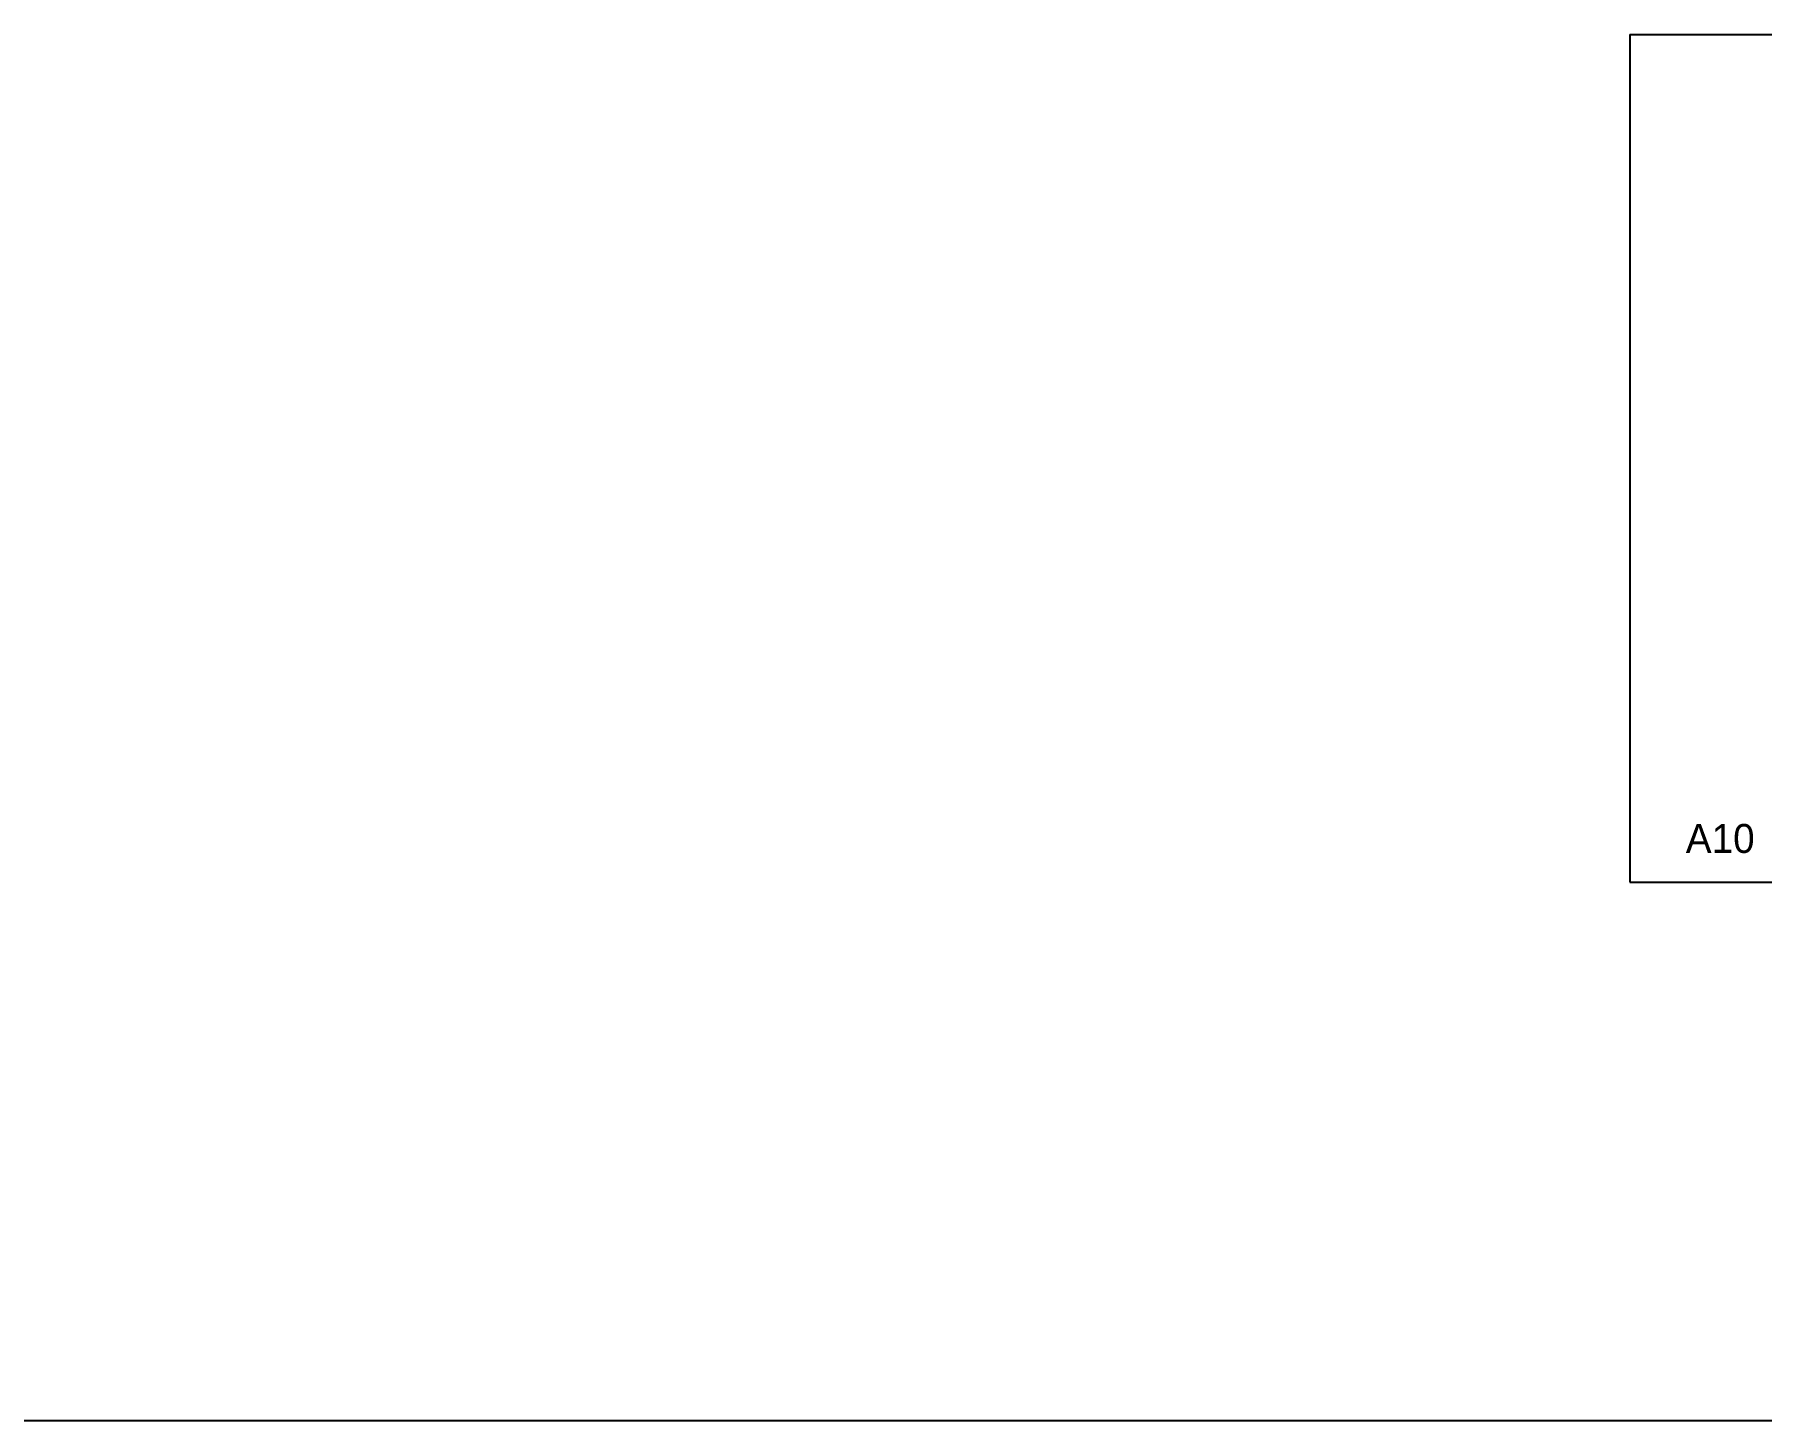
# Model space of a CAD drawing. Header units: inches. Extents: x 967 to 7501, y 257 to 3634.
# Drawn here: x 4519 to 5549, y 257 to 1082 of the extents above; entities that cross this region are included whole.
import ezdxf

# ---------------------------------------------------------------- set-up
doc = ezdxf.new("R2010")
doc.units = ezdxf.units.IN
doc.header["$MEASUREMENT"] = 0
doc.layers.add('const', color=7, linetype='Continuous')
doc.layers.add('e1', color=7, linetype='Continuous')

msp = doc.modelspace()

# ---------------------------------------------------------------- linework, layer by layer
for p, q in [((5470.5, 1082.4), (5470.5, 577.4)), ((5470.5, 1082.4), (6140.6, 1082.4)), ((5470.5, 577.4), (6140.6, 577.4))]:
    msp.add_line(p, q)
at = {"layer": 'e1'}
msp.add_line((1267.5, 256.6), (6357.7, 256.6), dxfattribs=at)

# ---------------------------------------------------------------- texts
at = {"layer": 'const', "insert": (5503.9, 612), "char_height": 17.26, "width": 6582.049, "attachment_point": 1}
msp.add_mtext('A10', dxfattribs=at)

doc.saveas('drawing.dxf')
